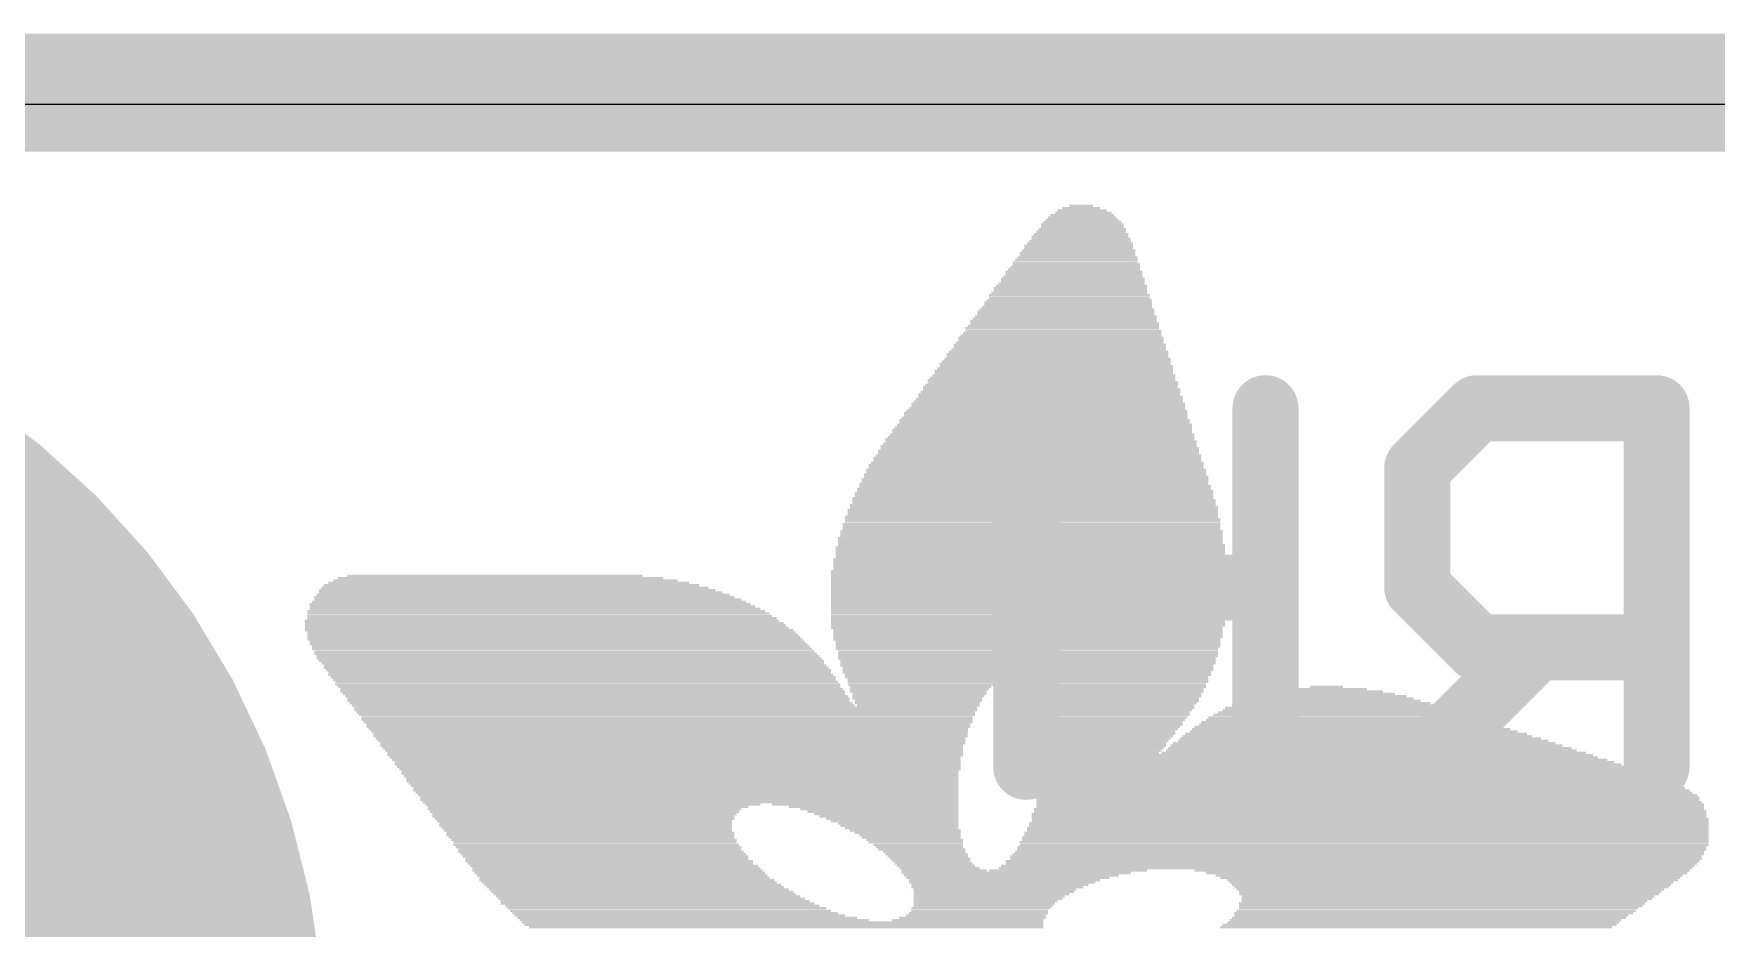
# Model space of a CAD drawing. Extents: x -0.1 to 34.1, y -8.2 to 18.
# Drawn here: x 3.858 to 8.387, y 15.561 to 17.97 of the extents above; entities that cross this region are included whole.
import ezdxf

# ---------------------------------------------------------------- set-up
doc = ezdxf.new("R2010")
doc.units = 0
for name, color, linetype in [('1', 12, 'CONTINUOUS'), ('16', 5, 'CONTINUOUS'), ('17', 110, 'CONTINUOUS'), ('20', 53, 'CONTINUOUS'), ('21', 40, 'CONTINUOUS'), ('22', 6, 'CONTINUOUS'), ('39', 12, 'CONTINUOUS'), ('40', 132, 'CONTINUOUS'), ('41', 12, 'CONTINUOUS'), ('42', 132, 'CONTINUOUS')]:
    doc.layers.add(name, color=color, linetype=linetype)

# ---------------------------------------------------------------- blocks, each defined once
blk = doc.blocks.new('ROUNDP')
at = {"const_width": 0.5}
blk.add_lwpolyline([(0, -0.25, 1), (0, 0.25, 1), (0, -0.25)], format="xyb", dxfattribs=at)
blk = doc.blocks.new('RECT')
blk.add_solid([(-0.5, -0.5), (0.5, -0.5), (-0.5, 0.5), (0.5, 0.5)])

msp = doc.modelspace()

# ---------------------------------------------------------------- linework, layer by layer
at = {"layer": '1', "const_width": 0.254}
msp.add_lwpolyline([(0, 17.78), (25.4, 17.78)], dxfattribs=at)
at = {"layer": '16', "const_width": 0.254}
msp.add_lwpolyline([(0, 17.8435), (25.4, 17.8435)], dxfattribs=at)
at = {"layer": '20'}
msp.add_line((22.86, 17.78), (2.54, 17.78), dxfattribs=at)
at = {"layer": '21', "const_width": 0.2032}
msp.add_lwpolyline([(2.54, 13.24, 1), (2.54, 17.24, 1), (2.54, 13.24)], format="xyb", dxfattribs=at)
at = {"layer": '22', "const_width": 0.0889}
for points in [[(6.5738, 16.9617, 1), (6.4849, 16.9617)], [(7.2178, 16.9617, 1), (7.1289, 16.9617)], [(7.7428, 17.0061, 1), (7.7428, 16.9172)], [(7.7743, 16.9302, 1), (7.7114, 16.9931)], [(8.2703, 16.9617, 1), (8.1814, 16.9617)], [(8.2259, 16.9172, 1), (8.2259, 17.0061)], [(7.6263, 16.8007, 1), (7.5374, 16.8007)], [(7.5504, 16.8321, 1), (7.6133, 16.7692)], [(6.5294, 16.5231, 1), (6.5294, 16.4342)], [(7.1734, 16.4342, 1), (7.1734, 16.5231)], [(7.6133, 16.5101, 1), (7.5504, 16.4472)], [(7.5374, 16.4787, 1), (7.6263, 16.4787)], [(7.7428, 16.3621, 1), (7.7428, 16.2732)], [(7.9353, 16.2862, 1), (7.8724, 16.3491)], [(8.2259, 16.2732, 1), (8.2259, 16.3621)], [(7.7114, 16.2862, 1), (7.7743, 16.3491)], [(6.4849, 15.9957, 1), (6.5738, 15.9957)], [(7.1289, 15.9957, 1), (7.2178, 15.9957)], [(7.5504, 16.0271, 1), (7.6133, 15.9642)], [(8.1814, 15.9957, 1), (8.2703, 15.9957)]]:
    msp.add_lwpolyline(points, format="xyb", dxfattribs=at)
at = {"layer": '22', "const_width": 0.1778}
for points in [[(6.5294, 16.9617), (6.5294, 15.9957)], [(7.1734, 15.9957), (7.1734, 16.9617)], [(7.7428, 16.9617), (7.5818, 16.8007)], [(8.2259, 16.9617), (7.7428, 16.9617)], [(8.2259, 15.9957), (8.2259, 16.9617)], [(7.5818, 16.8007), (7.5818, 16.4787)], [(7.1734, 16.4787), (6.5294, 16.4787)], [(7.5818, 16.4787), (7.7428, 16.3177)], [(7.9038, 16.3177), (7.5818, 15.9957)], [(7.7428, 16.3177), (8.2259, 16.3177)]]:
    msp.add_lwpolyline(points, dxfattribs=at)
at = {"layer": '39', "const_width": 2.032}
msp.add_lwpolyline([(2.54, 14.24, 1), (2.54, 16.24, 1), (2.54, 14.24)], format="xyb", dxfattribs=at)
at = {"layer": '40', "const_width": 2.032}
msp.add_lwpolyline([(2.54, 14.24, 1), (2.54, 16.24, 1), (2.54, 14.24)], format="xyb", dxfattribs=at)
at = {"layer": '41', "const_width": 2.032}
msp.add_lwpolyline([(2.54, 14.24, 1), (2.54, 16.24, 1), (2.54, 14.24)], format="xyb", dxfattribs=at)
at = {"layer": '42', "const_width": 2.032}
msp.add_lwpolyline([(2.54, 14.24, 1), (2.54, 16.24, 1), (2.54, 14.24)], format="xyb", dxfattribs=at)

# ---------------------------------------------------------------- block references
at = {"layer": '17', "xscale": 3.516, "yscale": 3.516}
msp.add_blockref('ROUNDP', (2.54, 15.24), dxfattribs=at)
msp.add_blockref('ROUNDP', (2.54, 15.24), dxfattribs=at)
at = {"layer": '21'}
for p, xscale, yscale in [((6.6802, 17.4816), 0.1714, 0.0063), ((6.6834, 17.4879), 0.1524, 0.0064), ((6.6802, 17.4943), 0.1334, 0.0063), ((6.677, 17.5006), 0.1016, 0.0064), ((6.6771, 17.5069), 0.0635, 0.0063), ((6.6771, 17.4371), 0.2413, 0.0064), ((6.6802, 17.4435), 0.235, 0.0063), ((6.6802, 17.4562), 0.2222, 0.0063), ((6.6802, 17.4498), 0.2222, 0.0064), ((6.6802, 17.4625), 0.2096, 0.0064), ((6.6802, 17.4688), 0.1968, 0.0063), ((6.6802, 17.4752), 0.1842, 0.0064), ((6.6707, 17.399), 0.2921, 0.0064), ((6.6707, 17.3926), 0.2921, 0.0063), ((6.6739, 17.4054), 0.2857, 0.0063), ((6.6739, 17.4117), 0.2731, 0.0064), ((6.6739, 17.4244), 0.2603, 0.0064), ((6.6771, 17.4181), 0.2667, 0.0063), ((6.677, 17.4307), 0.254, 0.0063), ((6.6644, 17.3482), 0.3429, 0.0064), ((6.6612, 17.3545), 0.3365, 0.0063), ((6.6643, 17.3609), 0.3302, 0.0064), ((6.6675, 17.3673), 0.3238, 0.0063), ((6.6675, 17.38), 0.3112, 0.0063), ((6.6675, 17.3736), 0.3112, 0.0064), ((6.6707, 17.3863), 0.3048, 0.0064), ((6.6517, 17.2974), 0.3937, 0.0064), ((6.6548, 17.3101), 0.3874, 0.0064), ((6.6548, 17.3038), 0.3874, 0.0063), ((6.6548, 17.3164), 0.3746, 0.0063), ((6.658, 17.3292), 0.3683, 0.0063), ((6.658, 17.3228), 0.3683, 0.0064), ((6.658, 17.3355), 0.3556, 0.0064), ((6.6612, 17.3419), 0.3493, 0.0063), ((6.6452, 17.253), 0.4445, 0.0063), ((6.6453, 17.2657), 0.4318, 0.0063), ((6.6453, 17.2593), 0.4318, 0.0064), ((6.6452, 17.272), 0.4191, 0.0064), ((6.6485, 17.2847), 0.4127, 0.0064), ((6.6485, 17.2783), 0.4127, 0.0063), ((6.6516, 17.2911), 0.4064, 0.0063), ((6.6358, 17.2085), 0.4889, 0.0064), ((6.6358, 17.2212), 0.4763, 0.0064), ((6.6358, 17.2149), 0.4763, 0.0063), ((6.639, 17.2276), 0.4699, 0.0063), ((6.6389, 17.2339), 0.4572, 0.0064), ((6.6421, 17.2466), 0.4508, 0.0064), ((6.6421, 17.2402), 0.4508, 0.0063), ((6.6262, 17.164), 0.5334, 0.0063), ((6.6263, 17.1768), 0.5207, 0.0063), ((6.6294, 17.1704), 0.527, 0.0064), ((6.6294, 17.1831), 0.5144, 0.0064), ((6.6294, 17.1958), 0.5016, 0.0064), ((6.6326, 17.1895), 0.508, 0.0063), ((6.6326, 17.2021), 0.4953, 0.0063), ((6.6167, 17.1196), 0.5778, 0.0064), ((6.6199, 17.1323), 0.5715, 0.0064), ((6.6199, 17.1259), 0.5715, 0.0063), ((6.6199, 17.1387), 0.5588, 0.0063), ((6.6231, 17.1514), 0.5525, 0.0063), ((6.6231, 17.145), 0.5525, 0.0064), ((6.6231, 17.1577), 0.5397, 0.0064), ((6.6072, 17.0815), 0.6223, 0.0064), ((6.6104, 17.0752), 0.6287, 0.0063), ((6.6104, 17.0878), 0.6159, 0.0063), ((6.6135, 17.0942), 0.6096, 0.0064), ((6.6136, 17.1069), 0.5969, 0.0064), ((6.6136, 17.1006), 0.5969, 0.0063), ((6.6167, 17.1133), 0.5906, 0.0063), ((6.5977, 17.0371), 0.6667, 0.0063), ((6.6009, 17.0307), 0.6731, 0.0064), ((6.6008, 17.0434), 0.6604, 0.0064), ((6.604, 17.0497), 0.654, 0.0063), ((6.604, 17.0625), 0.6414, 0.0063), ((6.604, 17.0561), 0.6414, 0.0064), ((6.6072, 17.0688), 0.635, 0.0064), ((6.5882, 16.9799), 0.7239, 0.0064), ((6.5913, 16.9863), 0.7176, 0.0063), ((6.5913, 16.999), 0.7048, 0.0063), ((6.5945, 16.9926), 0.7112, 0.0064), ((6.5945, 17.0053), 0.6985, 0.0064), ((6.5945, 17.018), 0.6858, 0.0064), ((6.5977, 17.0116), 0.6921, 0.0063), ((6.5977, 17.0244), 0.6795, 0.0063), ((6.5786, 16.9354), 0.7684, 0.0063), ((6.5818, 16.9482), 0.762, 0.0063), ((6.5818, 16.9418), 0.762, 0.0064), ((6.585, 16.9545), 0.7557, 0.0064), ((6.585, 16.9609), 0.7429, 0.0063), ((6.5881, 16.9735), 0.7366, 0.0063), ((6.5881, 16.9672), 0.7366, 0.0064), ((6.5723, 16.891), 0.8191, 0.0064), ((6.5723, 16.9037), 0.8065, 0.0064), ((6.5723, 16.8973), 0.8065, 0.0063), ((6.5755, 16.9101), 0.8001, 0.0063), ((6.5786, 16.9164), 0.7938, 0.0064), ((6.5786, 16.9291), 0.781, 0.0064), ((6.5786, 16.9228), 0.781, 0.0063), ((6.5627, 16.8466), 0.8636, 0.0063), ((6.5659, 16.8529), 0.8572, 0.0064), ((6.5628, 16.8592), 0.8509, 0.0063), ((6.5659, 16.8656), 0.8446, 0.0064), ((6.5659, 16.8783), 0.8318, 0.0064), ((6.5691, 16.872), 0.8382, 0.0063), ((6.5691, 16.8847), 0.8255, 0.0063), ((6.5564, 16.8085), 0.9017, 0.0063), ((6.5564, 16.8021), 0.9017, 0.0064), ((6.5596, 16.8148), 0.8953, 0.0064), ((6.5596, 16.8275), 0.8827, 0.0064), ((6.5596, 16.8211), 0.8827, 0.0063), ((6.5628, 16.8339), 0.8763, 0.0063), ((6.5627, 16.8402), 0.8636, 0.0064), ((6.55, 16.7577), 0.9398, 0.0063), ((6.5532, 16.7704), 0.9334, 0.0063), ((6.5532, 16.764), 0.9334, 0.0064), ((6.5532, 16.783), 0.9208, 0.0063), ((6.5564, 16.7767), 0.9271, 0.0064), ((6.5564, 16.7958), 0.9144, 0.0063), ((6.5564, 16.7894), 0.9144, 0.0064), ((6.5469, 16.7196), 0.9715, 0.0063), ((6.5501, 16.7132), 0.9779, 0.0064), ((6.55, 16.7323), 0.9652, 0.0063), ((6.55, 16.7259), 0.9652, 0.0064), ((6.5501, 16.7449), 0.9525, 0.0063), ((6.5532, 16.7386), 0.9588, 0.0064), ((6.5532, 16.7513), 0.9462, 0.0064), ((6.5437, 16.6687), 1.0033, 0.0063), ((6.5469, 16.6878), 0.9969, 0.0064), ((6.5469, 16.6815), 0.9969, 0.0063), ((6.5469, 16.6751), 0.9969, 0.0064), ((6.55, 16.6942), 0.9906, 0.0063), ((6.5469, 16.7005), 0.9843, 0.0064), ((6.5501, 16.7068), 0.9779, 0.0063), ((6.5437, 16.6306), 1.0287, 0.0063), ((6.5437, 16.6243), 1.0287, 0.0064), ((6.5437, 16.618), 1.0287, 0.0063), ((6.5437, 16.6497), 1.016, 0.0064), ((6.5437, 16.6434), 1.016, 0.0063), ((6.5437, 16.637), 1.016, 0.0064), ((6.5469, 16.6624), 1.0097, 0.0064), ((6.5469, 16.6561), 1.0097, 0.0063), ((6.5405, 16.5862), 1.0478, 0.0064), ((6.5405, 16.5799), 1.0478, 0.0063), ((6.5405, 16.5735), 1.0478, 0.0064), ((6.5405, 16.6116), 1.035, 0.0064), ((6.5405, 16.6053), 1.035, 0.0063), ((6.5405, 16.5989), 1.035, 0.0064), ((6.5437, 16.5925), 1.0414, 0.0063), ((6.5373, 16.5544), 1.0541, 0.0063), ((6.5373, 16.5481), 1.0541, 0.0064), ((6.5373, 16.5418), 1.0541, 0.0063), ((6.5373, 16.5354), 1.0541, 0.0064), ((6.5373, 16.5291), 1.0541, 0.0063), ((6.5405, 16.5672), 1.0478, 0.0063), ((6.5405, 16.5608), 1.0478, 0.0064), ((5.1435, 16.4846), 1.0096, 0.0064), ((5.1372, 16.491), 0.9715, 0.0063), ((5.1277, 16.4973), 0.9271, 0.0064), ((5.115, 16.5037), 0.8763, 0.0063), ((5.0991, 16.51), 0.7937, 0.0064), ((6.5373, 16.5227), 1.0668, 0.0064), ((6.5373, 16.5163), 1.0668, 0.0063), ((6.5373, 16.51), 1.0668, 0.0064), ((6.5373, 16.5037), 1.0668, 0.0063), ((6.5373, 16.4973), 1.0668, 0.0064), ((6.5373, 16.491), 1.0668, 0.0063), ((6.5373, 16.4846), 1.0668, 0.0064), ((5.1911, 16.4401), 1.1684, 0.0063), ((5.1879, 16.4465), 1.1493, 0.0064), ((5.1785, 16.4529), 1.1303, 0.0063), ((5.1753, 16.4592), 1.1113, 0.0064), ((5.1594, 16.4719), 1.0668, 0.0064), ((5.1689, 16.4656), 1.0858, 0.0063), ((5.153, 16.4782), 1.0414, 0.0063), ((6.5373, 16.4782), 1.0668, 0.0063), ((6.5373, 16.4719), 1.0668, 0.0064), ((6.5373, 16.4656), 1.0668, 0.0063), ((6.5373, 16.4592), 1.0668, 0.0064), ((6.5373, 16.4529), 1.0668, 0.0063), ((6.5373, 16.4465), 1.0668, 0.0064), ((6.5373, 16.4401), 1.0668, 0.0063), ((5.226, 16.3957), 1.2637, 0.0064), ((5.2165, 16.4084), 1.2446, 0.0064), ((5.2197, 16.402), 1.251, 0.0063), ((5.2102, 16.4148), 1.2319, 0.0063), ((5.1943, 16.4338), 1.1874, 0.0064), ((5.2007, 16.4275), 1.2001, 0.0063), ((5.207, 16.4211), 1.2128, 0.0064), ((6.5342, 16.4338), 1.0605, 0.0064), ((6.5342, 16.4275), 1.0605, 0.0063), ((6.5342, 16.4211), 1.0605, 0.0064), ((6.5342, 16.4148), 1.0605, 0.0063), ((6.5342, 16.4084), 1.0605, 0.0064), ((6.5342, 16.402), 1.0605, 0.0063), ((6.5342, 16.3957), 1.0605, 0.0064), ((5.226, 16.3894), 1.2763, 0.0063), ((5.2324, 16.383), 1.289, 0.0064), ((5.2356, 16.3767), 1.2954, 0.0063), ((5.2451, 16.3639), 1.3144, 0.0063), ((5.2388, 16.3703), 1.3017, 0.0064), ((5.2515, 16.3576), 1.3145, 0.0064), ((5.2546, 16.3513), 1.3208, 0.0063), ((6.531, 16.3703), 1.0541, 0.0064), ((6.5342, 16.3894), 1.0605, 0.0063), ((6.5342, 16.383), 1.0605, 0.0064), ((6.5342, 16.3767), 1.0605, 0.0063), ((6.5342, 16.3639), 1.0477, 0.0063), ((6.5342, 16.3576), 1.0477, 0.0064), ((6.5342, 16.3513), 1.0477, 0.0063), ((5.2578, 16.3449), 1.3272, 0.0064), ((5.261, 16.3386), 1.3335, 0.0063), ((5.2674, 16.3322), 1.3335, 0.0064), ((5.2705, 16.3258), 1.3398, 0.0063), ((5.28, 16.3132), 1.3462, 0.0063), ((5.2769, 16.3195), 1.3399, 0.0064), ((5.2864, 16.3068), 1.3462, 0.0064), ((5.2896, 16.3005), 1.3525, 0.0063), ((6.5342, 16.3449), 1.0477, 0.0064), ((6.531, 16.3386), 1.0414, 0.0063), ((6.531, 16.3132), 1.0287, 0.0063), ((6.5342, 16.3322), 1.0351, 0.0064), ((6.5342, 16.3258), 1.0351, 0.0063), ((6.5342, 16.3195), 1.0351, 0.0064), ((6.5342, 16.3068), 1.0223, 0.0064), ((6.5342, 16.3005), 1.0223, 0.0063), ((5.2959, 16.2941), 1.3526, 0.0064), ((5.2991, 16.2877), 1.3589, 0.0063), ((5.3055, 16.2814), 1.3589, 0.0064), ((5.3086, 16.2751), 1.3526, 0.0063), ((5.315, 16.2687), 1.3525, 0.0064), ((5.3182, 16.2624), 1.3589, 0.0063), ((5.3245, 16.256), 1.3589, 0.0064), ((6.531, 16.2877), 1.016, 0.0063), ((6.5342, 16.2941), 1.0223, 0.0064), ((6.5342, 16.2814), 1.0097, 0.0064), ((6.5342, 16.2751), 1.0097, 0.0063), ((6.531, 16.2687), 1.0033, 0.0064), ((6.5342, 16.2624), 0.9969, 0.0063), ((6.5342, 16.256), 0.9969, 0.0064), ((5.3308, 16.2433), 1.3589, 0.0064), ((5.3277, 16.2496), 1.3525, 0.0063), ((5.3372, 16.237), 1.3589, 0.0063), ((5.3403, 16.2306), 1.3525, 0.0064), ((5.3467, 16.2243), 1.3526, 0.0063), ((5.3498, 16.2179), 1.3589, 0.0064), ((5.3531, 16.2115), 1.3525, 0.0063), ((6.531, 16.2496), 0.9906, 0.0063), ((6.2515, 16.237), 0.4191, 0.0063), ((6.2579, 16.2433), 0.4318, 0.0064), ((6.2516, 16.2306), 0.4064, 0.0064), ((6.2484, 16.2243), 0.4, 0.0063), ((6.2453, 16.2179), 0.3937, 0.0064), ((6.2452, 16.2115), 0.381, 0.0063), ((6.7723, 16.2433), 0.508, 0.0064), ((6.7723, 16.237), 0.4953, 0.0063), ((6.7755, 16.2306), 0.4889, 0.0064), ((6.7786, 16.2243), 0.4826, 0.0063), ((6.7787, 16.2179), 0.4699, 0.0064), ((6.7787, 16.2115), 0.4699, 0.0063), ((7.3375, 16.2115), 0.0889, 0.0063), ((5.3594, 16.2052), 1.3526, 0.0064), ((5.3626, 16.1989), 1.3589, 0.0063), ((5.3658, 16.1925), 1.3525, 0.0064), ((5.3721, 16.1862), 1.3526, 0.0063), ((5.3784, 16.1798), 1.3525, 0.0064), ((5.3784, 16.1735), 1.3525, 0.0063), ((5.3848, 16.1671), 1.3526, 0.0064), ((6.242, 16.2052), 0.3747, 0.0064), ((6.2389, 16.1989), 0.3683, 0.0063), ((6.242, 16.1925), 0.3619, 0.0064), ((6.2389, 16.1862), 0.3556, 0.0063), ((6.2357, 16.1798), 0.3492, 0.0064), ((6.2357, 16.1671), 0.3366, 0.0064), ((6.2389, 16.1735), 0.3429, 0.0063), ((6.7786, 16.2052), 0.4572, 0.0064), ((6.7818, 16.1989), 0.4508, 0.0063), ((6.7787, 16.1925), 0.4445, 0.0064), ((6.7787, 16.1862), 0.4445, 0.0063), ((6.7786, 16.1798), 0.4318, 0.0064), ((6.7786, 16.1735), 0.4318, 0.0063), ((6.7755, 16.1671), 0.4255, 0.0064), ((7.3565, 16.1671), 0.5207, 0.0064), ((7.3533, 16.1735), 0.4762, 0.0063), ((7.3502, 16.1798), 0.4445, 0.0064), ((7.3501, 16.1862), 0.4064, 0.0063), ((7.347, 16.1925), 0.3493, 0.0064), ((7.3438, 16.1989), 0.2921, 0.0063), ((7.3406, 16.2052), 0.2096, 0.0064), ((5.3912, 16.1608), 1.3525, 0.0063), ((5.5594, 16.1544), 1.6764, 0.0064), ((5.5594, 16.1481), 1.6764, 0.0063), ((5.5595, 16.1417), 1.6637, 0.0064), ((5.5626, 16.1354), 1.6574, 0.0063), ((5.5626, 16.129), 1.6446, 0.0064), ((5.5626, 16.1227), 1.6446, 0.0063), ((6.2389, 16.1608), 0.3302, 0.0063), ((6.7723, 16.1481), 0.4064, 0.0063), ((6.7691, 16.1417), 0.4, 0.0064), ((6.7691, 16.1354), 0.4, 0.0063), ((6.7755, 16.1608), 0.4127, 0.0063), ((6.7755, 16.1544), 0.4127, 0.0064), ((6.7691, 16.129), 0.3874, 0.0064), ((6.7659, 16.1227), 0.381, 0.0063), ((7.3819, 16.1227), 0.7366, 0.0063), ((7.3787, 16.129), 0.7176, 0.0064), ((7.3723, 16.1354), 0.6795, 0.0063), ((7.3692, 16.1417), 0.6477, 0.0064), ((7.366, 16.1481), 0.616, 0.0063), ((7.3597, 16.1544), 0.5905, 0.0064), ((7.3565, 16.1608), 0.5461, 0.0063), ((5.5658, 16.1163), 1.6383, 0.0064), ((5.5658, 16.11), 1.6256, 0.0063), ((5.5658, 16.1036), 1.6256, 0.0064), ((5.5658, 16.0973), 1.6129, 0.0063), ((5.569, 16.0909), 1.6065, 0.0064), ((5.5721, 16.0846), 1.6002, 0.0063), ((5.5721, 16.0782), 1.6002, 0.0064), ((6.7595, 16.1036), 0.3683, 0.0064), ((6.7564, 16.0973), 0.362, 0.0063), ((6.7532, 16.0909), 0.3556, 0.0064), ((6.7532, 16.0846), 0.3556, 0.0063), ((6.75, 16.0782), 0.3493, 0.0064), ((6.7628, 16.1163), 0.3747, 0.0064), ((6.7628, 16.11), 0.3747, 0.0063), ((7.42, 16.0782), 0.9398, 0.0064), ((7.4168, 16.0846), 0.9208, 0.0063), ((7.4104, 16.0909), 0.8827, 0.0064), ((7.4041, 16.0973), 0.8572, 0.0063), ((7.3978, 16.1036), 0.8319, 0.0064), ((7.3946, 16.11), 0.8001, 0.0063), ((7.3883, 16.1163), 0.7747, 0.0064), ((5.5722, 16.0719), 1.5875, 0.0063), ((5.5753, 16.0655), 1.5812, 0.0064), ((5.5785, 16.0592), 1.5748, 0.0063), ((5.5753, 16.0528), 1.5684, 0.0064), ((5.5785, 16.0465), 1.5621, 0.0063), ((5.5817, 16.0401), 1.5557, 0.0064), ((5.5848, 16.0338), 1.5494, 0.0063), ((6.7437, 16.0655), 0.3366, 0.0064), ((6.7405, 16.0592), 0.3302, 0.0063), ((6.7405, 16.0528), 0.3302, 0.0064), ((6.731, 16.0338), 0.3112, 0.0063), ((6.7469, 16.0719), 0.3429, 0.0063), ((6.7374, 16.0465), 0.3239, 0.0063), ((6.7342, 16.0401), 0.3175, 0.0064), ((7.4644, 16.0338), 1.143, 0.0063), ((7.4581, 16.0401), 1.1049, 0.0064), ((7.4549, 16.0465), 1.0858, 0.0063), ((7.4454, 16.0528), 1.0541, 0.0064), ((7.439, 16.0592), 1.0287, 0.0063), ((7.4359, 16.0655), 0.9969, 0.0064), ((7.4295, 16.0719), 0.9716, 0.0063), ((5.5848, 16.0274), 1.5494, 0.0064), ((5.5849, 16.0211), 1.5367, 0.0063), ((5.588, 16.0147), 1.5304, 0.0064), ((5.5912, 16.0084), 1.524, 0.0063), ((5.5912, 16.002), 1.524, 0.0064), ((5.5944, 15.9957), 1.5177, 0.0063), ((5.5976, 15.9893), 1.5113, 0.0064), ((7.3152, 16.0274), 1.4796, 0.0064), ((7.3342, 16.0147), 1.5177, 0.0064), ((7.3533, 16.002), 1.5558, 0.0064), ((7.3628, 15.9957), 1.5748, 0.0063), ((7.3755, 15.9893), 1.6002, 0.0064), ((7.3216, 16.0211), 1.4923, 0.0063), ((7.3438, 16.0084), 1.5367, 0.0063), ((5.5975, 15.983), 1.4986, 0.0063), ((5.5975, 15.9766), 1.4986, 0.0064), ((5.6007, 15.9703), 1.4922, 0.0063), ((5.6039, 15.9639), 1.4859, 0.0064), ((5.6039, 15.9576), 1.4859, 0.0063), ((5.6071, 15.9512), 1.4795, 0.0064), ((5.6102, 15.9449), 1.4732, 0.0063), ((5.6134, 15.9385), 1.4668, 0.0064), ((7.4327, 15.9385), 1.7399, 0.0064), ((7.4009, 15.9703), 1.6637, 0.0063), ((7.4104, 15.9639), 1.6827, 0.0064), ((7.3787, 15.983), 1.6192, 0.0063), ((7.3914, 15.9766), 1.6446, 0.0064), ((7.4168, 15.9576), 1.6954, 0.0063), ((7.4327, 15.9449), 1.7272, 0.0063), ((7.4264, 15.9512), 1.7145, 0.0064), ((5.6134, 15.9322), 1.4668, 0.0063), ((5.6166, 15.9258), 1.4605, 0.0064), ((5.6198, 15.9195), 1.4541, 0.0063), ((5.6229, 15.9131), 1.4478, 0.0064), ((5.6229, 15.9068), 1.4478, 0.0063), ((5.6261, 15.9004), 1.4414, 0.0064), ((5.3626, 15.8941), 0.9017, 0.0063), ((6.096, 15.8941), 0.5016, 0.0063), ((7.4486, 15.9131), 1.7843, 0.0064), ((7.4486, 15.9068), 1.7843, 0.0063), ((7.4549, 15.8941), 1.797, 0.0063), ((7.4518, 15.9004), 1.7907, 0.0064), ((7.439, 15.9322), 1.7526, 0.0063), ((7.4422, 15.9258), 1.759, 0.0064), ((7.4486, 15.9195), 1.7717, 0.0063), ((5.3499, 15.8877), 0.8636, 0.0064), ((5.3403, 15.8814), 0.8445, 0.0063), ((5.3403, 15.875), 0.8319, 0.0064), ((5.3403, 15.8687), 0.8191, 0.0063), ((5.3372, 15.8623), 0.8128, 0.0064), ((5.3403, 15.8559), 0.8065, 0.0063), ((5.3403, 15.8496), 0.7937, 0.0064), ((6.1182, 15.8877), 0.4572, 0.0064), ((6.1341, 15.8814), 0.4254, 0.0063), ((6.1436, 15.875), 0.4064, 0.0064), ((6.1532, 15.8687), 0.3873, 0.0063), ((6.1595, 15.8623), 0.3746, 0.0064), ((6.169, 15.8559), 0.3556, 0.0063), ((6.1753, 15.8496), 0.3429, 0.0064), ((7.4549, 15.8559), 1.8224, 0.0063), ((7.4549, 15.8496), 1.8224, 0.0064), ((7.4518, 15.8687), 1.8161, 0.0063), ((7.4518, 15.8623), 1.8161, 0.0064), ((7.4517, 15.8814), 1.8034, 0.0063), ((7.4549, 15.875), 1.8098, 0.0064), ((7.4549, 15.8877), 1.797, 0.0064), ((5.3435, 15.8433), 0.7874, 0.0063), ((5.3435, 15.8369), 0.7874, 0.0064), ((5.3467, 15.8306), 0.781, 0.0063), ((5.3498, 15.8242), 0.7747, 0.0064), ((5.3563, 15.8178), 0.7747, 0.0063), ((5.3563, 15.8115), 0.7747, 0.0064), ((5.3594, 15.8052), 0.7684, 0.0063), ((6.1849, 15.8433), 0.3238, 0.0063), ((6.1881, 15.8369), 0.3175, 0.0064), ((6.1944, 15.8306), 0.3048, 0.0063), ((6.2039, 15.8242), 0.2985, 0.0064), ((6.2103, 15.8178), 0.2858, 0.0063), ((6.2167, 15.8115), 0.2731, 0.0064), ((6.2199, 15.8052), 0.2667, 0.0063), ((7.4422, 15.8052), 1.8478, 0.0063), ((7.4454, 15.8178), 1.8415, 0.0063), ((7.4454, 15.8115), 1.8415, 0.0064), ((7.4486, 15.8306), 1.8351, 0.0063), ((7.4486, 15.8242), 1.8351, 0.0064), ((7.4517, 15.8433), 1.8288, 0.0063), ((7.4517, 15.8369), 1.8288, 0.0064), ((5.3658, 15.7988), 0.7683, 0.0064), ((5.3689, 15.7925), 0.762, 0.0063), ((5.3721, 15.7861), 0.7684, 0.0064), ((5.3784, 15.7797), 0.7683, 0.0063), ((5.3816, 15.7734), 0.762, 0.0064), ((5.3848, 15.7671), 0.7684, 0.0063), ((5.3912, 15.7607), 0.7683, 0.0064), ((6.2294, 15.7988), 0.2603, 0.0064), ((6.2325, 15.7925), 0.254, 0.0063), ((6.2389, 15.7861), 0.2413, 0.0064), ((6.242, 15.7797), 0.2349, 0.0063), ((6.2484, 15.7734), 0.235, 0.0064), ((6.2548, 15.7671), 0.2223, 0.0063), ((6.2611, 15.7607), 0.2222, 0.0064), ((7.4232, 15.7607), 1.8605, 0.0064), ((7.4263, 15.7671), 1.8542, 0.0063), ((7.4327, 15.7797), 1.8542, 0.0063), ((7.4327, 15.7734), 1.8542, 0.0064), ((7.439, 15.7925), 1.8542, 0.0063), ((7.439, 15.7861), 1.8542, 0.0064), ((7.4422, 15.7988), 1.8478, 0.0064), ((5.3975, 15.7544), 0.7684, 0.0063), ((5.4007, 15.748), 0.762, 0.0064), ((5.407, 15.7416), 0.7747, 0.0063), ((5.4102, 15.7353), 0.7684, 0.0064), ((5.4198, 15.729), 0.7747, 0.0063), ((5.4293, 15.7163), 0.7811, 0.0063), ((5.4261, 15.7226), 0.7747, 0.0064), ((6.2643, 15.7544), 0.2159, 0.0063), ((6.2707, 15.748), 0.2159, 0.0064), ((6.2738, 15.7416), 0.2096, 0.0063), ((6.2801, 15.7353), 0.2095, 0.0064), ((6.2865, 15.729), 0.2096, 0.0063), ((6.2961, 15.7226), 0.2159, 0.0064), ((6.3087, 15.7163), 0.2286, 0.0063), ((6.6421, 15.7163), 0.4254, 0.0063), ((7.3883, 15.7226), 1.8669, 0.0064), ((7.3946, 15.729), 1.8669, 0.0063), ((7.4041, 15.7353), 1.8606, 0.0064), ((7.4073, 15.7416), 1.8669, 0.0063), ((7.4168, 15.7544), 1.8606, 0.0063), ((7.4168, 15.748), 1.8606, 0.0064), ((7.6486, 15.7163), 1.3335, 0.0063), ((5.4356, 15.7099), 0.781, 0.0064), ((5.442, 15.7035), 0.7811, 0.0063), ((5.4483, 15.6972), 0.781, 0.0064), ((5.4546, 15.6909), 0.7937, 0.0063), ((5.461, 15.6845), 0.7938, 0.0064), ((5.4706, 15.6782), 0.8001, 0.0063), ((5.4769, 15.6718), 0.8001, 0.0064), ((6.5024, 15.7099), 0.616, 0.0064), ((6.4897, 15.7035), 0.5778, 0.0063), ((6.4802, 15.6972), 0.5461, 0.0064), ((6.4707, 15.6909), 0.5143, 0.0063), ((6.4643, 15.6845), 0.5016, 0.0064), ((6.4516, 15.6718), 0.4636, 0.0064), ((6.458, 15.6782), 0.4763, 0.0063), ((7.6613, 15.7099), 1.2954, 0.0064), ((7.6677, 15.7035), 1.2573, 0.0063), ((7.6708, 15.6972), 1.2382, 0.0064), ((7.6772, 15.6909), 1.2129, 0.0063), ((7.674, 15.6845), 1.1938, 0.0064), ((7.674, 15.6782), 1.1811, 0.0063), ((7.674, 15.6718), 1.1684, 0.0064), ((5.4864, 15.6654), 0.8064, 0.0063), ((5.4959, 15.6591), 0.8128, 0.0064), ((5.5023, 15.6528), 0.8128, 0.0063), ((5.5118, 15.6464), 0.8192, 0.0064), ((5.5213, 15.6401), 0.8255, 0.0063), ((5.5372, 15.6274), 0.8446, 0.0063), ((5.5309, 15.6337), 0.8319, 0.0064), ((6.4453, 15.6654), 0.4381, 0.0063), ((6.4421, 15.6591), 0.4318, 0.0064), ((6.4294, 15.6464), 0.4064, 0.0064), ((6.4262, 15.6401), 0.4, 0.0063), ((6.4167, 15.6274), 0.381, 0.0063), ((6.4358, 15.6528), 0.4191, 0.0063), ((6.4199, 15.6337), 0.3873, 0.0064), ((7.6708, 15.6654), 1.1494, 0.0063), ((7.6708, 15.6591), 1.1366, 0.0064), ((7.6677, 15.6528), 1.1303, 0.0063), ((7.6486, 15.6274), 1.0922, 0.0063), ((7.6613, 15.6401), 1.1049, 0.0063), ((7.6549, 15.6337), 1.0922, 0.0064), ((7.6645, 15.6464), 1.1113, 0.0064), ((5.5499, 15.621), 0.8446, 0.0064), ((5.5626, 15.6147), 0.8572, 0.0063), ((5.5721, 15.6083), 0.8636, 0.0064), ((5.5849, 15.602), 0.8763, 0.0063), ((5.5975, 15.5956), 0.889, 0.0064), ((5.6166, 15.5893), 0.9144, 0.0063), ((5.6356, 15.5829), 0.9398, 0.0064), ((5.8738, 15.5766), 1.4033, 0.0063), ((6.3722, 15.5829), 0.4064, 0.0064), ((6.3849, 15.5893), 0.3937, 0.0063), ((6.3944, 15.5956), 0.3747, 0.0064), ((6.4008, 15.602), 0.3746, 0.0063), ((6.4072, 15.6147), 0.3747, 0.0063), ((6.404, 15.6083), 0.3683, 0.0064), ((6.4135, 15.621), 0.3746, 0.0064), ((7.5978, 15.5766), 1.0541, 0.0063), ((7.6042, 15.5829), 1.0541, 0.0064), ((7.6137, 15.5893), 1.0605, 0.0063), ((7.62, 15.5956), 1.0604, 0.0064), ((7.6264, 15.602), 1.0731, 0.0063), ((7.6327, 15.6083), 1.0732, 0.0064), ((7.6454, 15.621), 1.0858, 0.0064), ((7.6391, 15.6147), 1.0731, 0.0063), ((5.8769, 15.5702), 1.397, 0.0064), ((5.8833, 15.5639), 1.3843, 0.0063), ((7.5788, 15.5639), 1.0541, 0.0063), ((7.5883, 15.5702), 1.0605, 0.0064)]:
    msp.add_blockref('RECT', p, dxfattribs=dict(at, xscale=xscale, yscale=yscale))

doc.saveas('drawing.dxf')
